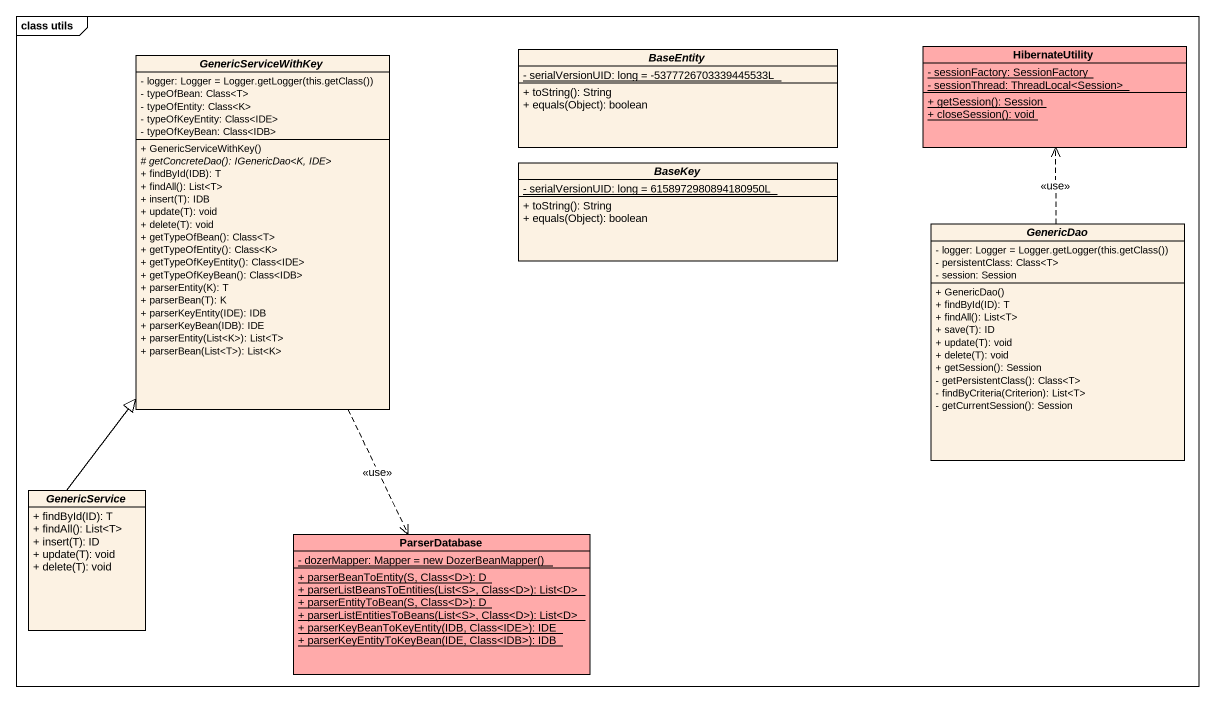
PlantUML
@startuml
mainframe class utils
hide circle
hide empty members
skinparam classAttributeIconSize 0
abstract class GenericServiceWithKey {
  {field} - logger: Logger = Logger.getLogger(this.getClass())
  - typeOfBean: Class<T>
  - typeOfEntity: Class<K>
  - typeOfKeyEntity: Class<IDE>
  - typeOfKeyBean: Class<IDB>
  + GenericServiceWithKey()
  {abstract} # getConcreteDao(): IGenericDao<K, IDE>
  + findById(IDB): T
  + findAll(): List<T>
  + insert(T): IDB
  + update(T): void
  + delete(T): void
  + getTypeOfBean(): Class<T>
  + getTypeOfEntity(): Class<K>
  + getTypeOfKeyEntity(): Class<IDE>
  + getTypeOfKeyBean(): Class<IDB>
  + parserEntity(K): T
  + parserBean(T): K
  + parserKeyEntity(IDE): IDB
  + parserKeyBean(IDB): IDE
  + parserEntity(List<K>): List<T>
  + parserBean(List<T>): List<K>
}
abstract class BaseEntity {
  {static} - serialVersionUID: long = -5377726703339445533L
  + toString(): String
  + equals(Object): boolean
}
class HibernateUtility #FFAAAA {
  {static} - sessionFactory: SessionFactory
  {static} - sessionThread: ThreadLocal<Session>
  {static} + getSession(): Session
  {static} + closeSession(): void
}
abstract class BaseKey {
  {static} - serialVersionUID: long = 6158972980894180950L
  + toString(): String
  + equals(Object): boolean
}
abstract class GenericDao {
  {field} - logger: Logger = Logger.getLogger(this.getClass())
  - persistentClass: Class<T>
  - session: Session
  + GenericDao()
  + findById(ID): T
  + findAll(): List<T>
  + save(T): ID
  + update(T): void
  + delete(T): void
  + getSession(): Session
  - getPersistentClass(): Class<T>
  - findByCriteria(Criterion): List<T>
  - getCurrentSession(): Session
}
abstract class GenericService {
  + findById(ID): T
  + findAll(): List<T>
  + insert(T): ID
  + update(T): void
  + delete(T): void
}
class ParserDatabase #FFAAAA {
  {static} {field} - dozerMapper: Mapper = new DozerBeanMapper()
  {static} + parserBeanToEntity(S, Class<D>): D
  {static} + parserListBeansToEntities(List~<S>, Class<D>): List<D>
  {static} + parserEntityToBean(S, Class<D>): D
  {static} + parserListEntitiesToBeans(List~<S>, Class<D>): List<D>
  {static} + parserKeyBeanToKeyEntity(IDB, Class<IDE>): IDE
  {static} + parserKeyEntityToKeyBean(IDE, Class<IDB>): IDB
}
GenericServiceWithKey ..> ParserDatabase : <<use>>
GenericDao .up.> HibernateUtility : <<use>>
GenericService -up-|> GenericServiceWithKey
@enduml
